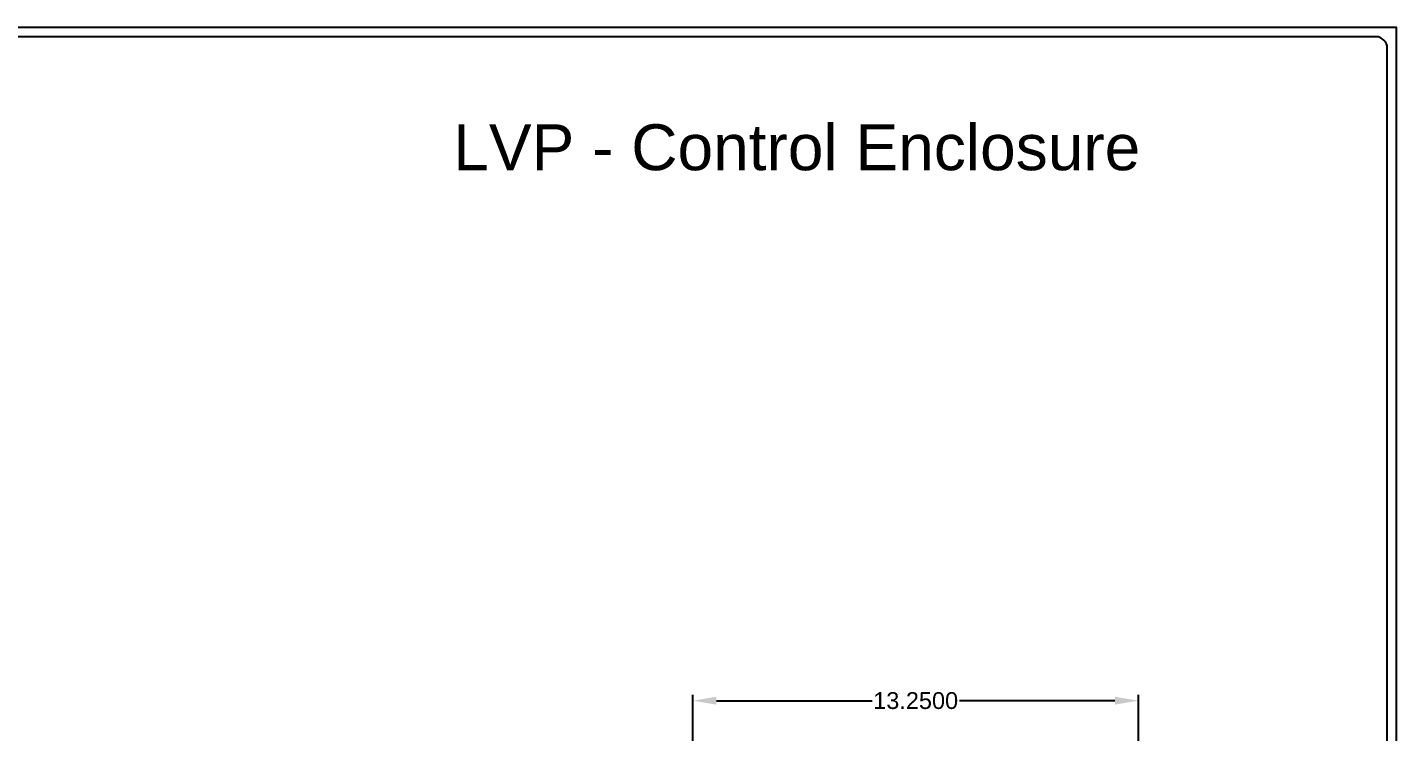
# Model space of a CAD drawing. Header units: inches. Extents: x -0.2 to 94.8, y -0.3 to 60.7.
# Drawn here: x 54.13 to 94.83, y 39.77 to 60.69 of the extents above; entities that cross this region are included whole.
import ezdxf
from ezdxf.enums import TextEntityAlignment as Align

# ---------------------------------------------------------------- set-up
doc = ezdxf.new("R2010")
doc.units = ezdxf.units.IN
doc.header["$MEASUREMENT"] = 0
doc.layers.add('PSYMS', color=2, linetype='Continuous')
doc.styles.add('Fields', font='simplex.shx', dxfattribs={"height": 0.185})
doc.styles.get("Standard").update_dxf_attribs({"font": 'arial.ttf'})
doc.dimstyles.get("Standard").update_dxf_attribs({"dimtxt": 0.18, "dimasz": 0.18, "dimexe": 0.18, "dimexo": 0.0625, "dimgap": 0.09, "dimtad": 0, "dimtih": 1, "dimtoh": 1, "dimdec": 4, "dimzin": 0, "dimdsep": 46, "dimtxsty": 'Standard', "dimcen": 0.09, "dimadec": 0, "dimazin": 0, "dimtfac": 1, "dimtdec": 4, "dimtofl": 0, "dimtmove": 0, "dimatfit": 3, "dimfxl": 1, "dimtolj": 1, "dimtzin": 0, "dimarcsym": 0})

# ---------------------------------------------------------------- blocks, each defined once
blk = doc.blocks.new('RG_Master_Ver_4_2_2')
at = {"color": 3}
for p, q in [((34.028, 21.856), (0.25, 21.856)), ((34.15, 0.194), (34.15, 21.734))]:
    blk.add_line(p, q, dxfattribs=at)
blk.add_lwpolyline([(0, -0.044), (34.25, -0.044), (34.25, 21.956), (0, 21.956)], close=True, dxfattribs=at)
blk.add_arc((34.028, 21.734), 0.122, 0, 90, dxfattribs=at)
at = {"style": 'Fields'}
for tag, p in [('DESCRIPTION_3', (13.116, 1.307)), ('DRN_3', (15.472, 1.307)), ('CHK_3', (16.529, 1.307)), ('APP_3', (17.552, 1.307)), ('DATE_3', (18.829, 1.307)), ('CUSTOMER', (28.997, 1.214)), ('DRAWING_DESC', (32.229, 1.246)), ('DESCRIPTION_2', (13.116, 0.951)), ('DRN_2', (15.472, 0.951)), ('CHK_2', (16.529, 0.951)), ('APP_2', (17.552, 0.951)), ('DATE_2', (18.829, 0.951)), ('DRAWING_#', (32.125, 0.894)), ('SIZE', (30.715, 0.894)), ('REV', (33.543, 0.894)), ('DESCRIPTION_1', (13.116, 0.596)), ('DRN_1', (15.472, 0.596)), ('CHK_1', (16.529, 0.596)), ('APP_1', (17.552, 0.596)), ('DATE_1', (18.829, 0.596)), ('PROJECT_#', (28.981, 0.581)), ('DRN_BY', (30.875, 0.524)), ('CHK_BY', (31.762, 0.524)), ('APP_BY', (32.75, 0.524)), ('SCALE', (33.652, 0.524)), ('PROJECT_NAME', (29.021, 0.176)), ('SHEETNUM', (32.753, 0.176)), ('TTL_SHTS', (33.547, 0.176))]:
    blk.add_attdef(tag, text='', height=0.125, dxfattribs=at).set_placement(p, align=Align.CENTER)
at = {"style": 'Fields', "flags": 9}
blk.add_attdef('WD_TB', (9.953, 0.194), '', height=0.0638, dxfattribs=at)
blk = doc.blocks.new('*D180')
at = {"layer": 'Defpoints', "color": 0, "transparency": 16777216}
for p in [(73.906, 40.688), (87.156, 34.156), (73.906, 24.75)]:
    blk.add_point(p, dxfattribs=at)
at = {"layer": 'PSYMS', "color": 0, "lineweight": -2, "transparency": 16777216}
for p, q in [((73.906, 24.812), (73.906, 40.867)), ((87.156, 34.219), (87.156, 40.867)), ((74.606, 40.688), (79.234, 40.688)), ((86.456, 40.688), (81.829, 40.688))]:
    blk.add_line(p, q, dxfattribs=at)
at = {"layer": 'PSYMS', "color": 0, "transparency": 16777216}
for points in [[(74.606, 40.804), (74.606, 40.571), (73.906, 40.688)], [(86.456, 40.804), (86.456, 40.571), (87.156, 40.688)]]:
    blk.add_solid(points, dxfattribs=at)
at = {"layer": 'PSYMS', "color": 0, "transparency": 16777216, "insert": (80.531, 40.688), "char_height": 0.5, "attachment_point": 5}
blk.add_mtext('\\A1;13.2500', dxfattribs=at)

msp = doc.modelspace()

# ---------------------------------------------------------------- block references
at = {"xscale": 2.773722627737226, "yscale": 2.773722627737226, "zscale": 2.773722627737226}
msp.add_blockref('RG_Master_Ver_4_2_2', (-0.17247, -0.20731), dxfattribs=at)

# ---------------------------------------------------------------- texts
at = {"insert": (59.59375, 57.8125), "char_height": 1.3629555, "attachment_point": 1}
msp.add_mtext_dynamic_manual_height_columns('\\pxqc;LVP - Control Enclosure', width=34.8059628, gutter_width=1.70369, heights=[0], dxfattribs=at)

# ---------------------------------------------------------------- dimensions: what is measured, and where the dimension line sits
at = {"layer": 'PSYMS'}
dim = msp.add_linear_dim(base=(73.90625, 40.6875), p1=(87.15625, 34.15625), p2=(73.90625, 24.75), dimstyle='Standard', override={"dimtxt": 0.5, "dimasz": 0.7}, dxfattribs=at)
dim.commit()
dim.dimension.update_dxf_attribs({"geometry": '*D180', "text_midpoint": (80.53125, 40.6875)})

doc.saveas('drawing.dxf')
